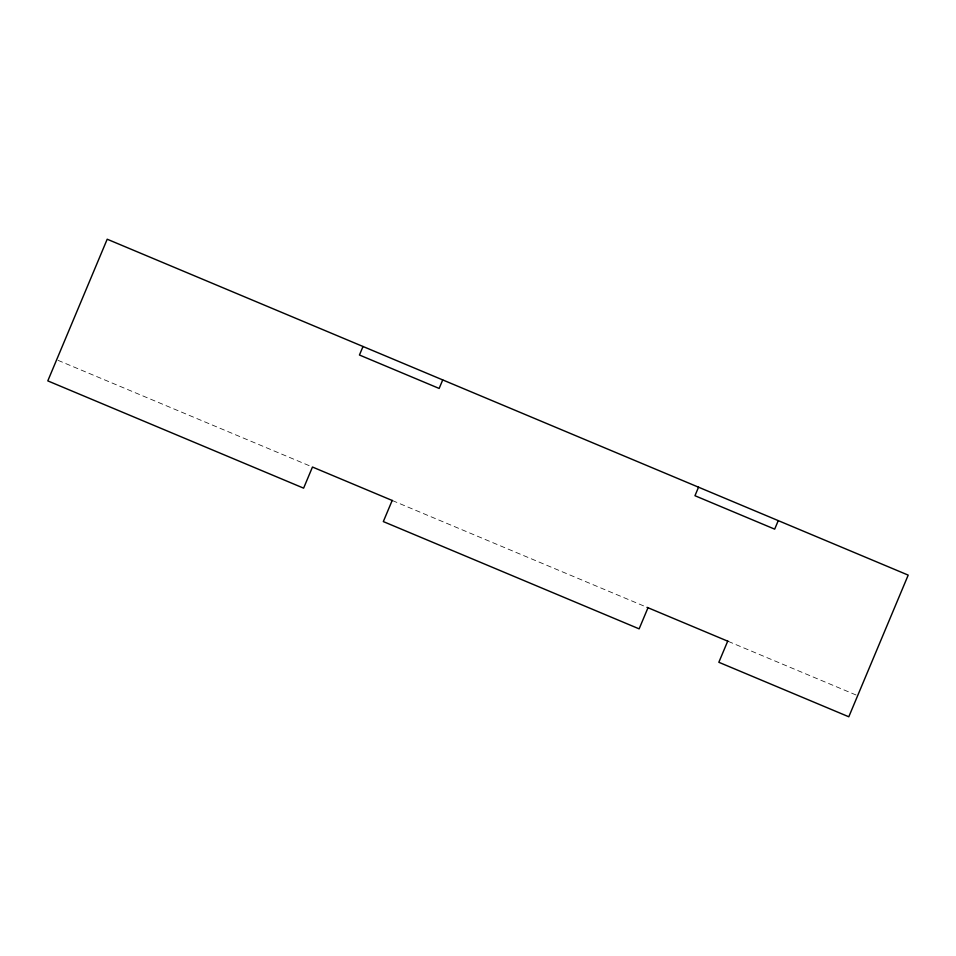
<?xml version="1.0" encoding="UTF-8"?>
<svg xmlns="http://www.w3.org/2000/svg" width="956" height="956" viewBox="0 0 956 956"><rect width="100%" height="100%" fill="white"/><g stroke="black" fill="none" stroke-linecap="round" stroke-linejoin="round"><path stroke-width="0.72" stroke-dasharray="4.78 3.58" d="M58.029 360.34L311.274 466.528M392.474 500.586L647.081 607.347M728.281 641.404L856.289 695.084"/><path stroke-width="1.43" d="M363.017 346.49L359.444 355.011L439.151 388.447L442.724 379.926M392.187 500.454L383.32 521.582L639.134 628.857L648.001 607.729M698.537 487.19L694.964 495.722L774.683 529.146L778.256 520.626M727.707 641.165L718.84 662.281L848.797 716.785L908.2 575.118L107.203 239.215L47.8 380.882L303.614 488.158L312.469 467.03L392.474 500.586M647.081 607.347L728.281 641.404"/></g></svg>
